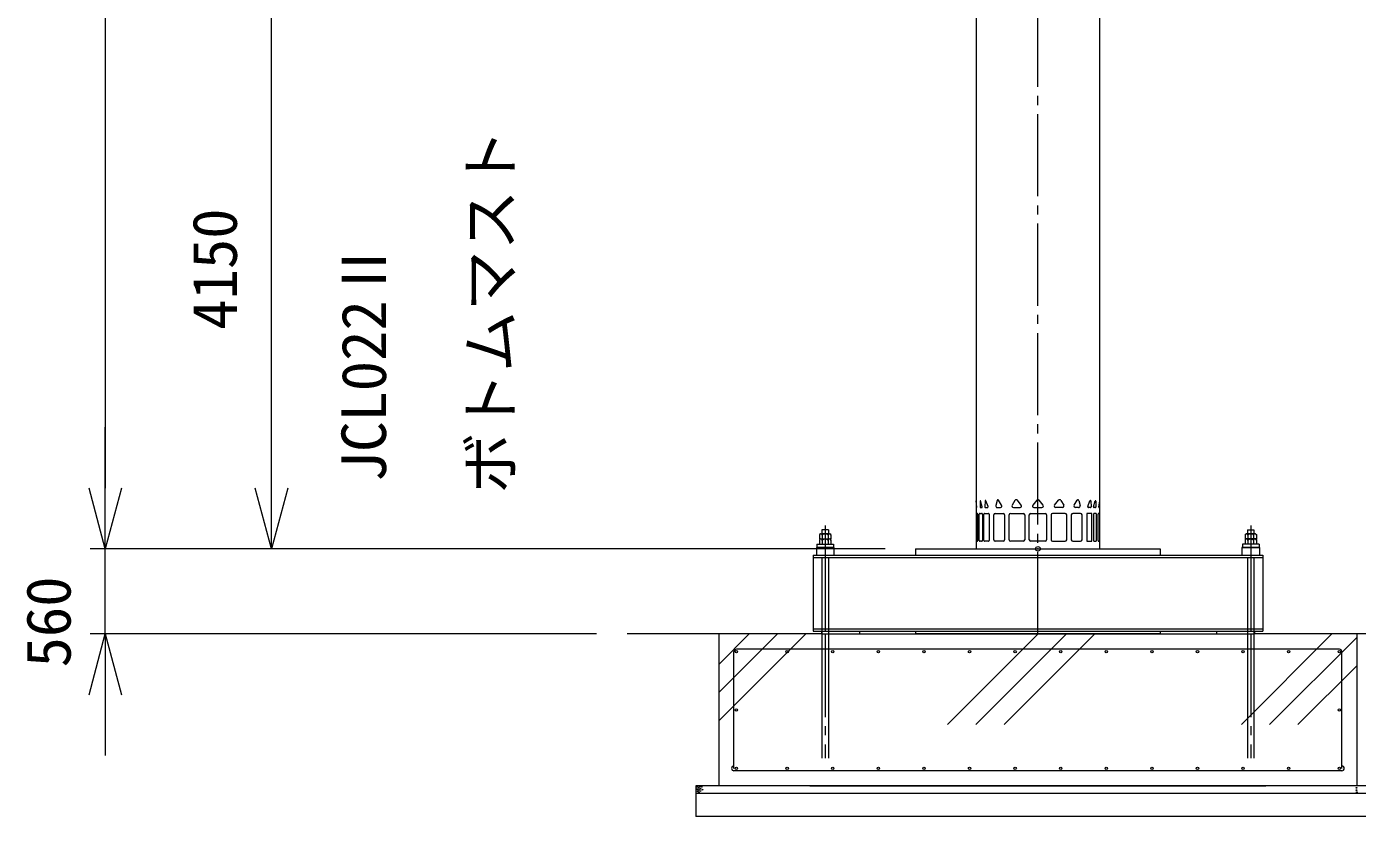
# Model space of a CAD drawing. Units: millimetres, scale not verified. Extents: x -17582 to 17444, y -25751 to 25749.
# Drawn here: x -17582 to -8825, y -18308 to -13112 of the extents above; entities that cross this region are included whole.
import ezdxf
from ezdxf.enums import TextEntityAlignment as Align

# ---------------------------------------------------------------- set-up
doc = ezdxf.new("R2010")
doc.units = ezdxf.units.MM
doc.header["$LTSCALE"] = 60
doc.header["$PDMODE"] = 32
doc.header["$PDSIZE"] = 30
doc.linetypes.add('CHAIN2', pattern=[12, 9, -1, 1, -1])
for name, color, linetype, lineweight in [('0-3_05 寸法', 7, 'Continuous', 18), ('0-4_10 当社外形線', 7, 'Continuous', 18), ('0-5_12 当社中心線', 7, 'CHAIN2', 18), ('0-6_20 躯体・土木、外形線', 7, 'Continuous', 18)]:
    doc.layers.add(name, color=color, linetype=linetype, lineweight=lineweight)
doc.styles.add('ＭＳ ゴシック', font='')
doc.styles.get('ＭＳ ゴシック').set_extended_font_data('MS Gothic')

msp = doc.modelspace()

# ---------------------------------------------------------------- linework, layer by layer
at = {"layer": '0-3_05 寸法'}
for p, q in [((-17063.81, 10202.23), (-17063.81, -16147.77)), ((-15969.91, -16147.77), (-15969.91, -12797.77)), ((-17063.81, -16147.77), (-17063.81, -15747.77)), ((-17063.81, -16547.77), (-17063.81, -16147.77)), ((-17063.81, -16547.77), (-17063.81, -16147.77)), ((-15969.91, -16547.77), (-15969.91, -16147.77)), ((-11931.8, -16547.77), (-17163.81, -16547.77)), ((-11931.8, -16547.77), (-17163.81, -16547.77)), ((-17063.81, -17107.77), (-17063.81, -16547.77)), ((-11931.8, -16547.77), (-16069.91, -16547.77)), ((-13830.72, -17107.77), (-17163.81, -17107.77)), ((-17063.81, -17107.77), (-17063.81, -17507.77)), ((-17063.81, -17507.77), (-17063.81, -17907.77))]:
    msp.add_line(p, q, dxfattribs=at)
for points in [[(-16956.63, -16147.77), (-17063.81, -16547.77), (-17170.99, -16147.77)], [(-16956.63, -16147.77), (-17063.81, -16547.77), (-17170.99, -16147.77)], [(-15862.73, -16147.77), (-15969.91, -16547.77), (-16077.09, -16147.77)], [(-17170.99, -17507.77), (-17063.81, -17107.77), (-16956.63, -17507.77)]]:
    msp.add_lwpolyline(points, dxfattribs=at)
at = {"layer": '0-4_10 当社外形線'}
for p, q in [((-11327.8, -16273.47), (-11333.5, -16231.17)), ((-11333.2, -16275.77), (-11329.8, -16275.77)), ((-11307.5, -16233.07), (-11307.5, -16272.77)), ((-11304.5, -16275.77), (-11296.4, -16275.77)), ((-11293.5, -16271.97), (-11303.6, -16232.57)), ((-11274.3, -16231.47), (-11277.1, -16270.37)), ((-11272.2, -16275.77), (-11259.7, -16275.77)), ((-11255, -16269.07), (-11268.5, -16230.77)), ((-11195, -16228.47), (-11204.3, -16263.17)), ((-11194.6, -16275.77), (-11174, -16275.77)), ((-11165.5, -16260.47), (-11185.9, -16227.17)), ((-11077.8, -16229.37), (-11096.8, -16260.47)), ((-11088.3, -16275.77), (-11044.3, -16275.77)), ((-11036.5, -16259.47), (-11061.4, -16228.37)), ((-10934.6, -16226.97), (-10960.6, -16259.47)), ((-10952.8, -16275.77), (-10900.8, -16275.77)), ((-10893, -16259.47), (-10919, -16226.97)), ((-10817.1, -16259.47), (-10792.2, -16228.37)), ((-10765.3, -16275.77), (-10809.3, -16275.77)), ((-10775.9, -16229.37), (-10756.8, -16260.47)), ((-10688.2, -16260.47), (-10667.7, -16227.17)), ((-10659, -16275.77), (-10679.6, -16275.77)), ((-10658.6, -16228.47), (-10649.4, -16263.17)), ((-10598.7, -16269.07), (-10585.1, -16230.77)), ((-10581.5, -16275.77), (-10593.9, -16275.77)), ((-10579.3, -16231.47), (-10576.5, -16270.37)), ((-10560.1, -16271.97), (-10550.1, -16232.57)), ((-10549.1, -16275.77), (-10557.2, -16275.77)), ((-10546.1, -16233.07), (-10546.1, -16272.77)), ((-10525.8, -16273.47), (-10520.2, -16231.17)), ((-11327.5, -16314.07), (-11333.2, -16314.07)), ((-11322.5, -16492.77), (-11322.5, -16319.07)), ((-11312.5, -16492.77), (-11312.5, -16319.07)), ((-11307.5, -16314.07), (-11297.5, -16314.07)), ((-11292.5, -16319.07), (-11292.5, -16492.77)), ((-11282.5, -16492.77), (-11282.5, -16319.07)), ((-11277.5, -16314.07), (-11252.6, -16314.07)), ((-11247.6, -16319.07), (-11247.6, -16492.77)), ((-11217.6, -16487.77), (-11217.6, -16324.07)), ((-11207.6, -16314.07), (-11156.1, -16314.07)), ((-11146.1, -16324.07), (-11146.1, -16487.77)), ((-11116.1, -16487.77), (-11116.1, -16324.07)), ((-11106.1, -16314.07), (-11023.6, -16314.07)), ((-11013.6, -16324.07), (-11013.6, -16487.77)), ((-10983.6, -16487.77), (-10983.6, -16324.07)), ((-10973.6, -16314.07), (-10880.1, -16314.07)), ((-10870.1, -16324.07), (-10870.1, -16487.77)), ((-10840.1, -16324.07), (-10840.1, -16487.77)), ((-10747.5, -16314.07), (-10830.1, -16314.07)), ((-10737.5, -16487.77), (-10737.5, -16324.07)), ((-10707.5, -16324.07), (-10707.5, -16487.77)), ((-10646, -16314.07), (-10697.5, -16314.07)), ((-10636, -16487.77), (-10636, -16324.07)), ((-10606, -16319.07), (-10606, -16492.77)), ((-10576.1, -16314.07), (-10601, -16314.07)), ((-10571.1, -16492.77), (-10571.1, -16319.07)), ((-10561.1, -16319.07), (-10561.1, -16492.77)), ((-10546.1, -16314.07), (-10556.1, -16314.07)), ((-10541.1, -16492.77), (-10541.1, -16319.07)), ((-10531.1, -16492.77), (-10531.1, -16319.07)), ((-10526.1, -16314.07), (-10520.4, -16314.07)), ((-12357.8, -16448.77), (-12364.33, -16452.54)), ((-12364.33, -16452.54), (-12364.33, -16482.77)), ((-12357.8, -16448.77), (-12295.8, -16448.77)), ((-12305.8, -16422.77), (-12347.8, -16422.77)), ((-12347.8, -16422.77), (-12347.8, -16448.77)), ((-12305.8, -16448.77), (-12347.8, -16448.77)), ((-12345.56, -16458.19), (-12345.56, -16482.77)), ((-12308.03, -16458.19), (-12308.03, -16482.77)), ((-12305.8, -16422.77), (-12305.8, -16448.77)), ((-12289.27, -16452.54), (-12295.8, -16448.77)), ((-12289.27, -16452.54), (-12289.27, -16482.77)), ((-9563.9, -16452.54), (-9557.38, -16448.77)), ((-9563.9, -16452.54), (-9563.9, -16482.77)), ((-9495.38, -16448.77), (-9557.38, -16448.77)), ((-9547.38, -16422.77), (-9505.38, -16422.77)), ((-9547.38, -16422.77), (-9547.38, -16448.77)), ((-9547.38, -16448.77), (-9505.38, -16448.77)), ((-9545.14, -16458.19), (-9545.14, -16482.77)), ((-9507.61, -16458.19), (-9507.61, -16482.77)), ((-9505.38, -16422.77), (-9505.38, -16448.77)), ((-9495.38, -16448.77), (-9488.85, -16452.54)), ((-9488.85, -16452.54), (-9488.85, -16482.77)), ((-12384.3, -16538.77), (-12384.3, -16588.77)), ((-12384.3, -16538.77), (-12269.3, -16538.77)), ((-12384.3, -16538.77), (-12384.3, -16588.77)), ((-12269.3, -16538.77), (-12384.3, -16538.77)), ((-12381.8, -16516.77), (-12271.8, -16516.77)), ((-12381.8, -16516.77), (-12381.8, -16538.77)), ((-12357.8, -16482.77), (-12364.33, -16486.54)), ((-12364.33, -16482.77), (-12289.27, -16482.77)), ((-12364.33, -16486.54), (-12364.33, -16516.77)), ((-12357.8, -16482.77), (-12295.8, -16482.77)), ((-12345.56, -16492.19), (-12345.56, -16516.77)), ((-12308.03, -16492.19), (-12308.03, -16516.77)), ((-12289.27, -16486.54), (-12295.8, -16482.77)), ((-12289.27, -16486.54), (-12289.27, -16516.77)), ((-12271.8, -16516.77), (-12271.8, -16538.77)), ((-12269.3, -16538.77), (-12269.3, -16588.77)), ((-12269.3, -16538.77), (-12269.3, -16588.77)), ((-11731.8, -16547.77), (-10121.8, -16547.77)), ((-11731.8, -16547.77), (-11731.8, -16588.77)), ((-11333.2, -16497.77), (-11327.5, -16497.77)), ((-11297.5, -16497.77), (-11307.5, -16497.77)), ((-11252.6, -16497.77), (-11277.5, -16497.77)), ((-11156.1, -16497.77), (-11207.6, -16497.77)), ((-11023.6, -16497.77), (-11106.1, -16497.77)), ((-10880.1, -16497.77), (-10973.6, -16497.77)), ((-10830.1, -16497.77), (-10747.5, -16497.77)), ((-10697.5, -16497.77), (-10646, -16497.77)), ((-10601, -16497.77), (-10576.1, -16497.77)), ((-10556.1, -16497.77), (-10546.1, -16497.77)), ((-10520.4, -16497.77), (-10526.1, -16497.77)), ((-10121.8, -16547.77), (-10121.8, -16588.77)), ((-9583.88, -16538.77), (-9583.88, -16588.77)), ((-9468.88, -16538.77), (-9583.88, -16538.77)), ((-9583.88, -16538.77), (-9583.88, -16588.77)), ((-9583.88, -16538.77), (-9468.88, -16538.77)), ((-9471.38, -16516.77), (-9581.38, -16516.77)), ((-9581.38, -16516.77), (-9581.38, -16538.77)), ((-9563.9, -16486.54), (-9557.38, -16482.77)), ((-9488.85, -16482.77), (-9563.9, -16482.77)), ((-9563.9, -16486.54), (-9563.9, -16516.77)), ((-9495.38, -16482.77), (-9557.38, -16482.77)), ((-9545.14, -16492.19), (-9545.14, -16516.77)), ((-9507.61, -16492.19), (-9507.61, -16516.77)), ((-9495.38, -16482.77), (-9488.85, -16486.54)), ((-9488.85, -16486.54), (-9488.85, -16516.77)), ((-9471.38, -16516.77), (-9471.38, -16538.77)), ((-9468.88, -16538.77), (-9468.88, -16588.77)), ((-9468.88, -16538.77), (-9468.88, -16588.77)), ((-12406.8, -16588.77), (-9446.8, -16588.77)), ((-12406.8, -16588.77), (-12406.8, -17088.77)), ((-12406.8, -16588.77), (-12406.8, -17088.77)), ((-12406.8, -16588.77), (-12406.8, -17088.77)), ((-12406.8, -16604.77), (-9446.8, -16604.77)), ((-12347.8, -16604.77), (-12347.8, -17923.77)), ((-12326.8, -16588.77), (-12326.8, -17088.77)), ((-12305.8, -16604.77), (-12305.8, -17923.77)), ((-9547.38, -16604.77), (-9547.38, -17923.77)), ((-9526.38, -16588.77), (-9526.38, -17088.77)), ((-9505.38, -16604.77), (-9505.38, -17923.77)), ((-9446.8, -16588.77), (-9446.8, -17088.77)), ((-9446.8, -16588.77), (-9446.8, -17088.77)), ((-12406.8, -17072.77), (-9446.8, -17072.77)), ((-12406.8, -17088.77), (-9446.8, -17088.77)), ((-12351.8, -17088.77), (-12351.8, -17107.77)), ((-12351.8, -17088.77), (-12351.8, -17107.77)), ((-12351.8, -17088.77), (-12351.8, -17107.77)), ((-12351.8, -17107.77), (-12101.8, -17107.77)), ((-12101.8, -17088.77), (-12101.8, -17107.77)), ((-12101.8, -17088.77), (-12101.8, -17107.77)), ((-12101.8, -17088.77), (-12101.8, -17107.77)), ((-10121.8, -17088.77), (-10121.8, -17104.77)), ((-9751.8, -17088.77), (-9751.8, -17107.77)), ((-9751.8, -17088.77), (-9751.8, -17107.77)), ((-9751.8, -17107.77), (-9501.8, -17107.77)), ((-9501.8, -17088.77), (-9501.8, -17107.77)), ((-9501.8, -17088.77), (-9501.8, -17107.77))]:
    msp.add_line(p, q, dxfattribs=at)
msp.add_lwpolyline([(-11333.2, -12397.77), (-11333.2, -16547.77), (-10520.4, -16547.77), (-10520.4, -12397.77)], close=True, dxfattribs=at)
msp.add_lwpolyline([(-11731.8, -17088.77), (-11731.8, -17104.77), (-10121.8, -17104.77)], dxfattribs=at)
for centre, radius, start, end in [((-11329.8, -16273.77), 2, 270, 7.59696), ((-11305.5, -16233.07), 2, 14.3455, 180), ((-11304.5, -16272.77), 3, 180, 270), ((-11296.4, -16272.77), 3, 270, 14.3455), ((-11272.2, -16270.77), 5, 175.826, 270), ((-11271.3, -16231.67), 3, 19.4242, 175.826), ((-11259.7, -16270.77), 5, 270, 19.4242), ((-11194.6, -16265.77), 10, 165.039, 270), ((-11190.2, -16229.77), 5, 31.4664, 165.039), ((-11174, -16265.77), 10, 270, 31.4664), ((-11088.3, -16265.77), 10, 148.534, 270), ((-11069.2, -16234.57), 10, 38.6102, 148.534), ((-11044.3, -16265.77), 10, 270, 38.6102), ((-10952.8, -16265.77), 10, 141.39, 270), ((-10926.8, -16233.17), 10, 38.6102, 141.39), ((-10900.8, -16265.77), 10, 270, 38.6102), ((-10809.3, -16265.77), 10, 141.39, 270), ((-10784.4, -16234.57), 10, 31.4664, 141.39), ((-10765.3, -16265.77), 10, 270, 31.4664), ((-10679.6, -16265.77), 10, 148.534, 270), ((-10663.5, -16229.77), 5, 14.9614, 148.534), ((-10659, -16265.77), 10, 270, 14.9614), ((-10593.9, -16270.77), 5, 160.576, 270), ((-10582.3, -16231.67), 3, 4.174, 160.576), ((-10581.5, -16270.77), 5, 270, 4.174), ((-10557.2, -16272.77), 3, 165.654, 270), ((-10548.1, -16233.07), 2, 0, 165.654), ((-10549.1, -16272.77), 3, 270, 0), ((-10523.8, -16273.77), 2, 172.403, 270), ((-11327.5, -16319.07), 5, 0, 90), ((-11307.5, -16319.07), 5, 90, 180), ((-11297.5, -16319.07), 5, 0, 90), ((-11277.5, -16319.07), 5, 90, 180), ((-11252.6, -16319.07), 5, 0, 90), ((-11207.6, -16324.07), 10, 90, 180), ((-11156.1, -16324.07), 10, 0, 90), ((-11106.1, -16324.07), 10, 90, 180), ((-11023.6, -16324.07), 10, 0, 90), ((-10973.6, -16324.07), 10, 90, 180), ((-10880.1, -16324.07), 10, 0, 90), ((-10830.1, -16324.07), 10, 90, 180), ((-10747.5, -16324.07), 10, 0, 90), ((-10697.5, -16324.07), 10, 90, 180), ((-10646, -16324.07), 10, 0, 90), ((-10601, -16319.07), 5, 90, 180), ((-10576.1, -16319.07), 5, 0, 90), ((-10556.1, -16319.07), 5, 90, 180), ((-10546.1, -16319.07), 5, 0, 90), ((-10526.1, -16319.07), 5, 90, 180), ((-12354.94, -16458.15), 9.38, 359.75589, 180.24411), ((-12326.8, -16472.16), 23.39, 36.67436, 143.32564), ((-12298.65, -16458.15), 9.38, 359.75589, 180.24411), ((-9554.52, -16458.15), 9.38, 359.75589, 180.24411), ((-9526.38, -16472.16), 23.39, 36.67436, 143.32564), ((-9498.23, -16458.15), 9.38, 359.75589, 180.24411), ((-12354.94, -16492.15), 9.38, 359.75589, 180.24411), ((-12326.8, -16506.16), 23.39, 36.67436, 143.32564), ((-12298.65, -16492.15), 9.38, 359.75589, 180.24411), ((-11327.5, -16492.77), 5, 270, 0), ((-11307.5, -16492.77), 5, 180, 270), ((-11297.5, -16492.77), 5, 270, 0), ((-11277.5, -16492.77), 5, 180, 270), ((-11252.6, -16492.77), 5, 270, 0), ((-11207.6, -16487.77), 10, 180, 270), ((-11156.1, -16487.77), 10, 270, 0), ((-11106.1, -16487.77), 10, 180, 270), ((-11023.6, -16487.77), 10, 270, 0), ((-10973.6, -16487.77), 10, 180, 270), ((-10880.1, -16487.77), 10, 270, 0), ((-10830.1, -16487.77), 10, 180, 270), ((-10747.5, -16487.77), 10, 270, 0), ((-10697.5, -16487.77), 10, 180, 270), ((-10646, -16487.77), 10, 270, 0), ((-10601, -16492.77), 5, 180, 270), ((-10576.1, -16492.77), 5, 270, 0), ((-10556.1, -16492.77), 5, 180, 270), ((-10546.1, -16492.77), 5, 270, 0), ((-10526.1, -16492.77), 5, 180, 270), ((-9554.52, -16492.15), 9.38, 359.75589, 180.24411), ((-9526.38, -16506.16), 23.39, 36.67436, 143.32564), ((-9498.23, -16492.15), 9.38, 359.75589, 180.24411)]:
    msp.add_arc(centre, radius, start, end, dxfattribs=at)
msp.add_point((-10926.8, -16547.77), dxfattribs=at)
at = {"layer": '0-5_12 当社中心線'}
for p, q in [((-10926.8, -17107.77), (-10926.8, 10100.23)), ((-12326.8, -16394.29), (-12326.8, -17923.77)), ((-9526.38, -16394.29), (-9526.38, -17923.77))]:
    msp.add_line(p, q, dxfattribs=at)
at = {"layer": '0-6_20 躯体・土木、外形線'}
for p, q in [((-12351.8, -17107.77), (-13630.72, -17107.77)), ((-13026.8, -17107.77), (-13026.8, -18107.77)), ((-12454.86, -17107.77), (-13026.8, -17679.71)), ((-13026.8, -17493.74), (-12640.83, -17107.77)), ((-12826.8, -17107.77), (-13026.8, -17307.77)), ((-12101.8, -17107.77), (-9751.8, -17107.77)), ((-11520.75, -17703.97), (-10924.55, -17107.77)), ((-10738.58, -17107.77), (-11334.78, -17703.97)), ((-11148.81, -17703.97), (-10552.61, -17107.77)), ((-8991.98, -17107.77), (-9588.18, -17703.97)), ((-8218.38, -17107.77), (-9501.8, -17107.77)), ((-9402.21, -17703.97), (-8826.8, -17128.56)), ((-8826.8, -18107.77), (-8826.8, -17107.77)), ((-12926.8, -17991.77), (-12926.8, -17223.77)), ((-8942.8, -17207.7), (-12910.8, -17207.77)), ((-8926.8, -17991.77), (-8926.8, -17223.7)), ((-8826.8, -17314.53), (-9216.24, -17703.97)), ((-8926.8, -18007.77), (-12926.8, -18007.77)), ((-8676.8, -18107.77), (-13176.8, -18107.77)), ((-13176.8, -18107.77), (-13176.8, -18307.77)), ((-12426.8, -18107.77), (-9426.8, -18107.77)), ((-8676.8, -18157.77), (-13176.8, -18157.77)), ((-8676.8, -18307.77), (-13176.8, -18307.77))]:
    msp.add_line(p, q, dxfattribs=at)
for centre, radius in [((-12910.8, -17223.77), 8), ((-12576.8, -17223.77), 8), ((-12576.8, -17223.77), 8), ((-12276.8, -17223.77), 8), ((-12276.8, -17223.77), 8), ((-11976.8, -17223.77), 8), ((-11676.8, -17223.77), 8), ((-11676.8, -17223.77), 8), ((-11376.8, -17223.77), 8), ((-11076.8, -17223.77), 8), ((-11076.8, -17223.77), 8), ((-10776.8, -17223.77), 8), ((-10476.8, -17223.77), 8), ((-10476.8, -17223.77), 8), ((-10176.8, -17223.77), 8), ((-9876.8, -17223.77), 8), ((-9876.8, -17223.77), 8), ((-9576.8, -17223.77), 8), ((-9276.8, -17223.77), 8), ((-9276.8, -17223.77), 8), ((-8942.8, -17223.7), 8), ((-12910.8, -17607.77), 8), ((-8942.8, -17607.77), 8), ((-12910.8, -17991.77), 8), ((-12576.8, -17991.77), 8), ((-12576.8, -17991.77), 8), ((-12276.8, -17991.77), 8), ((-12276.8, -17991.77), 8), ((-11976.8, -17991.77), 8), ((-11676.8, -17991.77), 8), ((-11676.8, -17991.77), 8), ((-11376.8, -17991.77), 8), ((-11076.8, -17991.77), 8), ((-11076.8, -17991.77), 8), ((-10776.8, -17991.77), 8), ((-10476.8, -17991.77), 8), ((-10476.8, -17991.77), 8), ((-10176.8, -17991.77), 8), ((-9876.8, -17991.77), 8), ((-9876.8, -17991.77), 8), ((-9576.8, -17991.77), 8), ((-9276.8, -17991.77), 8), ((-9276.8, -17991.77), 8), ((-8942.8, -17991.77), 8), ((-13169.23, -18112.82), 2.5), ((-13168.79, -18128.32), 2.5), ((-13159.48, -18120.35), 2.5), ((-13151.5, -18113.26), 2.5), ((-13147.06, -18126.99), 2.5), ((-13139.08, -18114.15), 2.5), ((-8830.36, -18120.17), 2.5), ((-13167.46, -18141.61), 2.5), ((-13158.59, -18134.08), 2.5), ((-13157.7, -18147.82), 2.5), ((-13146.17, -18141.17), 2.5), ((-13132.87, -18132.31), 2.5), ((-8829.92, -18135.67), 2.5), ((-8828.59, -18148.96), 2.5)]:
    msp.add_circle(centre, radius, dxfattribs=at)
for centre, start, end in [((-12910.8, -17223.77), 90, 180), ((-8942.8, -17223.7), 0, 90), ((-12926.8, -17991.77), 90, 270), ((-8926.8, -17991.77), 270, 90)]:
    msp.add_arc(centre, 16, start, end, dxfattribs=at)

# ---------------------------------------------------------------- texts
at = {"layer": '0-3_05 寸法', "style": 'ＭＳ ゴシック'}
for s, p in [('ボトムマスト', (-14295.03, -16184.24)), ('4150', (-16109.91, -15106.1)), ('JCL022Ⅱ', (-15128.36, -16109.24)), ('560', (-17203.81, -17327.77))]:
    msp.add_text(s, height=293.3, rotation=90, dxfattribs=at).set_placement(p, align=Align.BOTTOM_LEFT)

doc.saveas('drawing.dxf')
